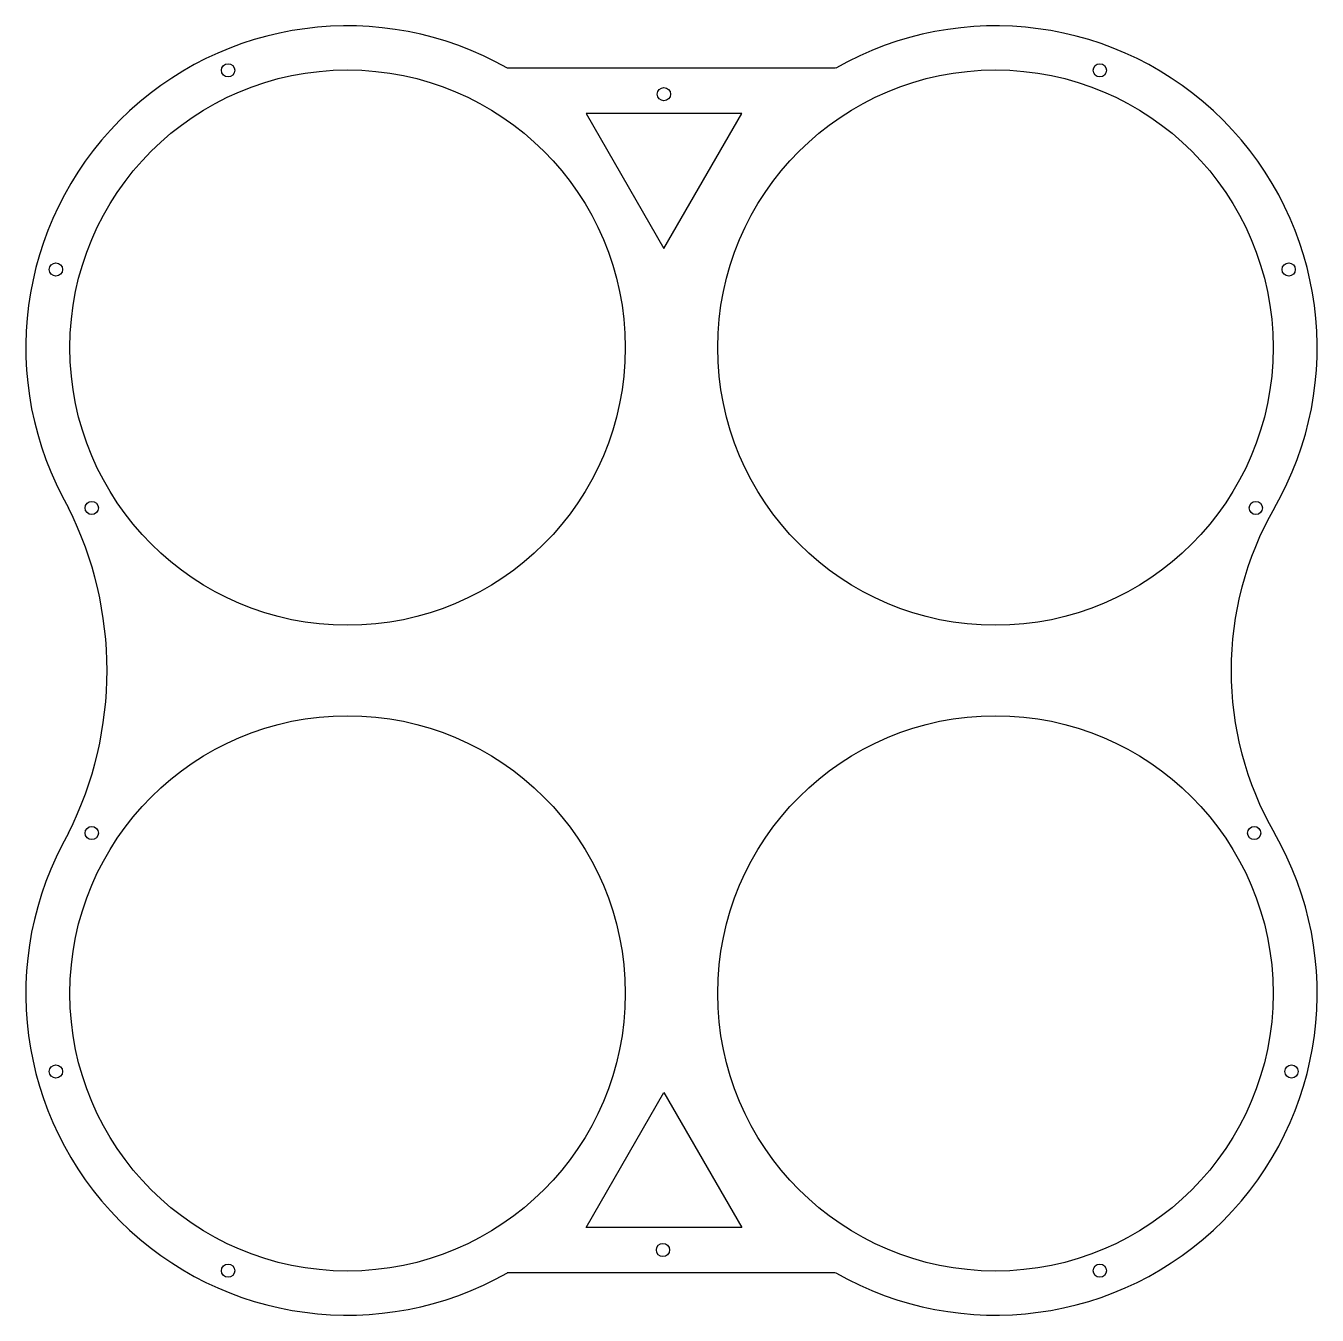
# Model space of a CAD drawing. Header units: millimetres. Extents: x 2174 to 2760, y 2819 to 3404.
import ezdxf

# ---------------------------------------------------------------- set-up
doc = ezdxf.new("R2010")
doc.units = ezdxf.units.MM

msp = doc.modelspace()

# ---------------------------------------------------------------- linework, layer by layer
for p, q in [((2541.46, 3384.63), (2392.47, 3384.63)), ((2541.46, 2838.18), (2392.47, 2838.18))]:
    msp.add_line(p, q)
for points in [[(2463.53, 3302.94), (2498.89, 3364.18), (2428.17, 3364.18)], [(2463.53, 2919.86), (2498.89, 2858.62), (2428.17, 2858.62)]]:
    msp.add_lwpolyline(points, close=True)
for centre, radius in [((2319.97, 3257.9), 126), ((2265.74, 3383.71), 3), ((2613.97, 3257.9), 126), ((2661.32, 3383.71), 3), ((2463.53, 3372.9), 3), ((2187.63, 3293.32), 3), ((2747.04, 3293.32), 3), ((2203.88, 3185.15), 3), ((2732.11, 3185.15), 3), ((2319.97, 2964.9), 126), ((2613.97, 2964.9), 126), ((2203.88, 3037.65), 3), ((2731.41, 3037.65), 3), ((2187.63, 2929.48), 3), ((2748.35, 2929.48), 3), ((2463.09, 2848.47), 3), ((2265.74, 2839.09), 3), ((2661.32, 2839.09), 3)]:
    msp.add_circle(centre, radius)
for centre, radius, start, end in [((2319.97, 3257.9), 146, 60.22478, 209.88716), ((2613.97, 3257.9), 146, 330.11284, 119.77522), ((2046.18, 3111.4), 164.64, 333.38853, 26.61147), ((2868.87, 3111.4), 148, 150.11284, 209.88716), ((2319.97, 2964.9), 146, 150.11284, 299.77522), ((2613.97, 2964.9), 146, 240.22478, 29.88716)]:
    msp.add_arc(centre, radius, start, end)

doc.saveas('drawing.dxf')
